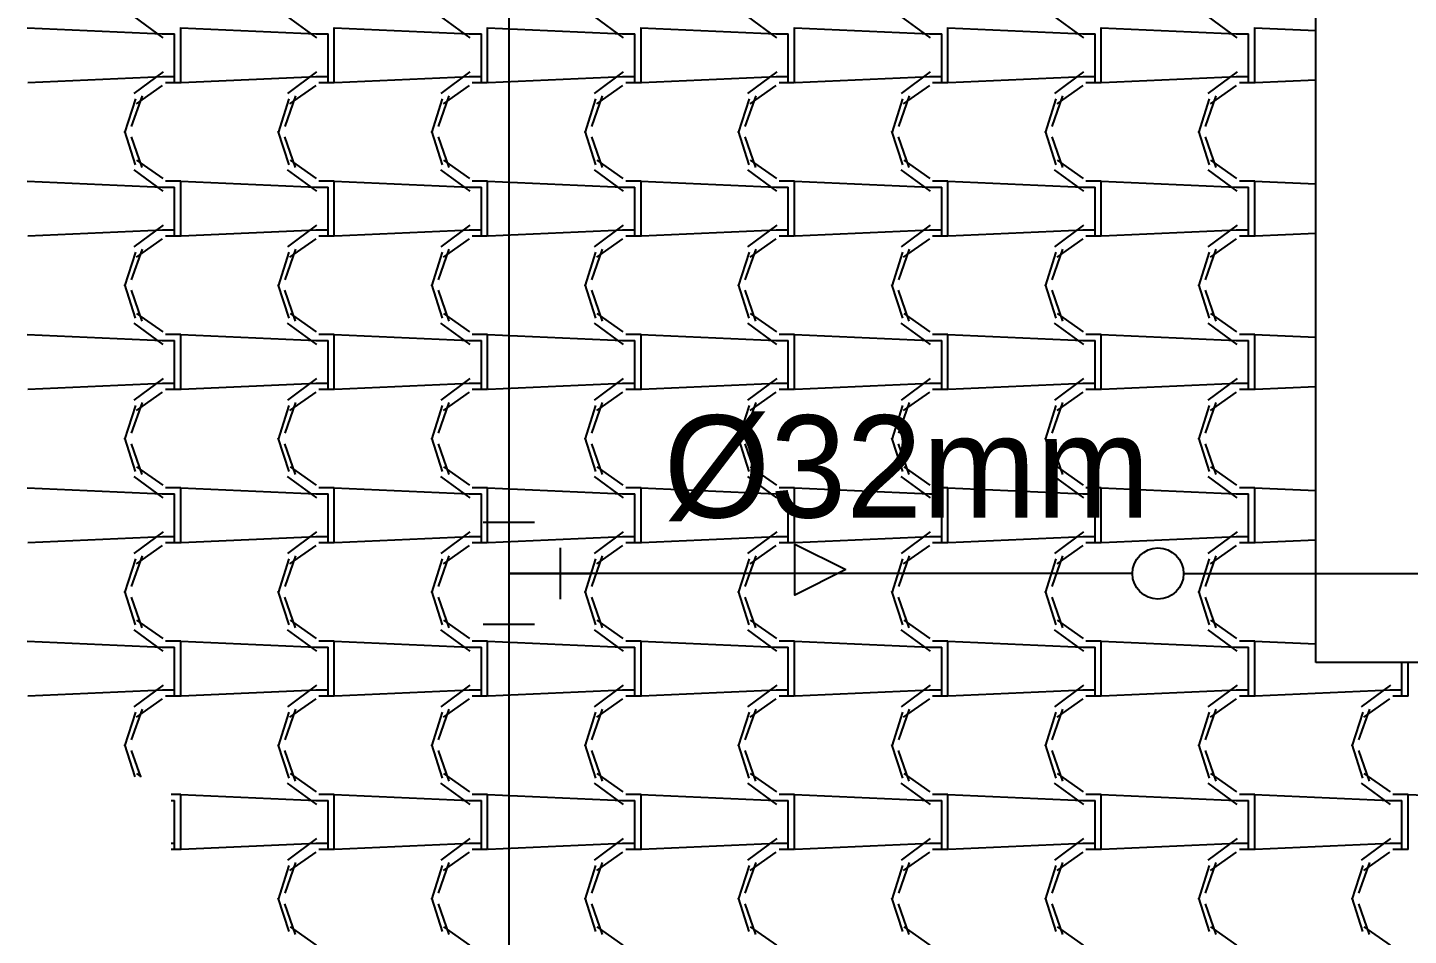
# Model space of a CAD drawing. Header units: millimetres. Extents: x -336 to -33, y -135 to 770.
# Drawn here: x -174.951 to -172.251, y 729.912 to 731.689 of the extents above; entities that cross this region are included whole.
import ezdxf
from ezdxf.enums import TextEntityAlignment as Align

# ---------------------------------------------------------------- set-up
doc = ezdxf.new("R2010")
doc.units = ezdxf.units.MM
doc.header["$LTSCALE"] = 50
doc.header["$MEASUREMENT"] = 0
for name, color, linetype in [('-HIDRO', 8, 'CONTINUOUS'), ('A-PEN-B', 5, 'CONTINUOUS'), ('AF', 5, 'CONTINUOUS'), ('CONEXOES', 3, 'CONTINUOUS'), ('Prumadas_L', 1, 'CONTINUOUS'), ('TEXTO', 4, 'CONTINUOUS')]:
    doc.layers.add(name, color=color, linetype=linetype)

msp = doc.modelspace()

# ---------------------------------------------------------------- linework, layer by layer
at = {"layer": '-HIDRO', "linetype": 'Continuous'}
for p, q in [((-172.4324, 730.4466), (-172.4324, 733.4466)), ((-174.7436, 731.7104), (-174.6866, 731.6684)), ((-174.4436, 731.7104), (-174.3866, 731.6684)), ((-174.1436, 731.7104), (-174.0866, 731.6684)), ((-173.8436, 731.7104), (-173.7866, 731.6684)), ((-173.5436, 731.7104), (-173.4866, 731.6684)), ((-173.2436, 731.7104), (-173.1866, 731.6684)), ((-172.9436, 731.7104), (-172.8866, 731.6684)), ((-172.6436, 731.7104), (-172.5866, 731.6684)), ((-174.6878, 731.6757), (-174.9518, 731.6877)), ((-174.3878, 731.6757), (-174.6518, 731.6877)), ((-174.6517, 731.5925), (-174.6517, 731.6885)), ((-174.0878, 731.6757), (-174.3518, 731.6877)), ((-174.3517, 731.5925), (-174.3517, 731.6885)), ((-173.7878, 731.6757), (-174.0518, 731.6877)), ((-174.0517, 731.5925), (-174.0517, 731.6885)), ((-173.4878, 731.6757), (-173.7518, 731.6877)), ((-173.7517, 731.5925), (-173.7517, 731.6885)), ((-173.1878, 731.6757), (-173.4518, 731.6877)), ((-173.4517, 731.5925), (-173.4517, 731.6885)), ((-172.8878, 731.6757), (-173.1518, 731.6877)), ((-173.1517, 731.5925), (-173.1517, 731.6885)), ((-172.5878, 731.6757), (-172.8518, 731.6877)), ((-172.8517, 731.5925), (-172.8517, 731.6885)), ((-172.4324, 731.6823), (-172.5518, 731.6877)), ((-172.5517, 731.5925), (-172.5517, 731.6885)), ((-174.6877, 731.6765), (-174.6637, 731.6765)), ((-174.6637, 731.5925), (-174.6637, 731.6765)), ((-174.3877, 731.6765), (-174.3637, 731.6765)), ((-174.3637, 731.5925), (-174.3637, 731.6765)), ((-174.0877, 731.6765), (-174.0637, 731.6765)), ((-174.0637, 731.5925), (-174.0637, 731.6765)), ((-173.7877, 731.6765), (-173.7637, 731.6765)), ((-173.7637, 731.5925), (-173.7637, 731.6765)), ((-173.4877, 731.6765), (-173.4637, 731.6765)), ((-173.4637, 731.5925), (-173.4637, 731.6765)), ((-173.1877, 731.6765), (-173.1637, 731.6765)), ((-173.1637, 731.5925), (-173.1637, 731.6765)), ((-172.8877, 731.6765), (-172.8637, 731.6765)), ((-172.8637, 731.5925), (-172.8637, 731.6765)), ((-172.5877, 731.6765), (-172.5637, 731.6765)), ((-172.5637, 731.5925), (-172.5637, 731.6765)), ((-174.6863, 731.6018), (-174.7433, 731.5598)), ((-174.3863, 731.6018), (-174.4433, 731.5598)), ((-174.0863, 731.6018), (-174.1433, 731.5598)), ((-173.7863, 731.6018), (-173.8433, 731.5598)), ((-173.4863, 731.6018), (-173.5433, 731.5598)), ((-173.1863, 731.6018), (-173.2433, 731.5598)), ((-172.8863, 731.6018), (-172.9433, 731.5598)), ((-172.5863, 731.6018), (-172.6433, 731.5598)), ((-174.6866, 731.5925), (-174.9506, 731.5805)), ((-174.6878, 731.5752), (-174.7388, 731.5392)), ((-174.6637, 731.5925), (-174.6877, 731.5925)), ((-174.6517, 731.5805), (-174.6817, 731.5805)), ((-174.6637, 731.5805), (-174.6637, 731.5925)), ((-174.6517, 731.5805), (-174.6517, 731.5925)), ((-174.3866, 731.5925), (-174.6506, 731.5805)), ((-174.3878, 731.5752), (-174.4388, 731.5392)), ((-174.3637, 731.5925), (-174.3877, 731.5925)), ((-174.3517, 731.5805), (-174.3817, 731.5805)), ((-174.3637, 731.5805), (-174.3637, 731.5925)), ((-174.3517, 731.5805), (-174.3517, 731.5925)), ((-174.0866, 731.5925), (-174.3506, 731.5805)), ((-174.0878, 731.5752), (-174.1388, 731.5392)), ((-174.0637, 731.5925), (-174.0877, 731.5925)), ((-174.0517, 731.5805), (-174.0817, 731.5805)), ((-174.0637, 731.5805), (-174.0637, 731.5925)), ((-174.0517, 731.5805), (-174.0517, 731.5925)), ((-173.7866, 731.5925), (-174.0506, 731.5805)), ((-173.7878, 731.5752), (-173.8388, 731.5392)), ((-173.7637, 731.5925), (-173.7877, 731.5925)), ((-173.7517, 731.5805), (-173.7817, 731.5805)), ((-173.7637, 731.5805), (-173.7637, 731.5925)), ((-173.7517, 731.5805), (-173.7517, 731.5925)), ((-173.4866, 731.5925), (-173.7506, 731.5805)), ((-173.4878, 731.5752), (-173.5388, 731.5392)), ((-173.4637, 731.5925), (-173.4877, 731.5925)), ((-173.4517, 731.5805), (-173.4817, 731.5805)), ((-173.4637, 731.5805), (-173.4637, 731.5925)), ((-173.4517, 731.5805), (-173.4517, 731.5925)), ((-173.1866, 731.5925), (-173.4506, 731.5805)), ((-173.1878, 731.5752), (-173.2388, 731.5392)), ((-173.1637, 731.5925), (-173.1877, 731.5925)), ((-173.1517, 731.5805), (-173.1817, 731.5805)), ((-173.1637, 731.5805), (-173.1637, 731.5925)), ((-173.1517, 731.5805), (-173.1517, 731.5925)), ((-172.8866, 731.5925), (-173.1506, 731.5805)), ((-172.8878, 731.5752), (-172.9388, 731.5392)), ((-172.8637, 731.5925), (-172.8877, 731.5925)), ((-172.8517, 731.5805), (-172.8817, 731.5805)), ((-172.8637, 731.5805), (-172.8637, 731.5925)), ((-172.8517, 731.5805), (-172.8517, 731.5925)), ((-172.5866, 731.5925), (-172.8506, 731.5805)), ((-172.5878, 731.5752), (-172.6388, 731.5392)), ((-172.5637, 731.5925), (-172.5877, 731.5925)), ((-172.5517, 731.5805), (-172.5817, 731.5805)), ((-172.5637, 731.5805), (-172.5637, 731.5925)), ((-172.5517, 731.5805), (-172.5517, 731.5925)), ((-172.4324, 731.5859), (-172.5506, 731.5805)), ((-174.7405, 731.5489), (-174.7615, 731.4829)), ((-174.7274, 731.5549), (-174.7484, 731.4949)), ((-174.4405, 731.5489), (-174.4615, 731.4829)), ((-174.4274, 731.5549), (-174.4484, 731.4949)), ((-174.1405, 731.5489), (-174.1615, 731.4829)), ((-174.1274, 731.5549), (-174.1484, 731.4949)), ((-173.8405, 731.5489), (-173.8615, 731.4829)), ((-173.8274, 731.5549), (-173.8484, 731.4949)), ((-173.5405, 731.5489), (-173.5615, 731.4829)), ((-173.5274, 731.5549), (-173.5484, 731.4949)), ((-173.2405, 731.5489), (-173.2615, 731.4829)), ((-173.2274, 731.5549), (-173.2484, 731.4949)), ((-172.9405, 731.5489), (-172.9615, 731.4829)), ((-172.9274, 731.5549), (-172.9484, 731.4949)), ((-172.6405, 731.5489), (-172.6615, 731.4829)), ((-172.6274, 731.5549), (-172.6484, 731.4949)), ((-174.7617, 731.4861), (-174.7407, 731.4201)), ((-174.7487, 731.4745), (-174.7277, 731.4145)), ((-174.4617, 731.4861), (-174.4407, 731.4201)), ((-174.4487, 731.4745), (-174.4277, 731.4145)), ((-174.1617, 731.4861), (-174.1407, 731.4201)), ((-174.1487, 731.4745), (-174.1277, 731.4145)), ((-173.8617, 731.4861), (-173.8407, 731.4201)), ((-173.8487, 731.4745), (-173.8277, 731.4145)), ((-173.5617, 731.4861), (-173.5407, 731.4201)), ((-173.5487, 731.4745), (-173.5277, 731.4145)), ((-173.2617, 731.4861), (-173.2407, 731.4201)), ((-173.2487, 731.4745), (-173.2277, 731.4145)), ((-172.9617, 731.4861), (-172.9407, 731.4201)), ((-172.9487, 731.4745), (-172.9277, 731.4145)), ((-172.6617, 731.4861), (-172.6407, 731.4201)), ((-172.6487, 731.4745), (-172.6277, 731.4145)), ((-174.7436, 731.4104), (-174.6866, 731.3684)), ((-174.738, 731.4291), (-174.687, 731.3931)), ((-174.4436, 731.4104), (-174.3866, 731.3684)), ((-174.438, 731.4291), (-174.387, 731.3931)), ((-174.1436, 731.4104), (-174.0866, 731.3684)), ((-174.138, 731.4291), (-174.087, 731.3931)), ((-173.8436, 731.4104), (-173.7866, 731.3684)), ((-173.838, 731.4291), (-173.787, 731.3931)), ((-173.5436, 731.4104), (-173.4866, 731.3684)), ((-173.538, 731.4291), (-173.487, 731.3931)), ((-173.2436, 731.4104), (-173.1866, 731.3684)), ((-173.238, 731.4291), (-173.187, 731.3931)), ((-172.9436, 731.4104), (-172.8866, 731.3684)), ((-172.938, 731.4291), (-172.887, 731.3931)), ((-172.6436, 731.4104), (-172.5866, 731.3684)), ((-172.638, 731.4291), (-172.587, 731.3931)), ((-174.6878, 731.3757), (-174.9518, 731.3877)), ((-174.6817, 731.3885), (-174.6517, 731.3885)), ((-174.3878, 731.3757), (-174.6518, 731.3877)), ((-174.6517, 731.2925), (-174.6517, 731.3885)), ((-174.3817, 731.3885), (-174.3517, 731.3885)), ((-174.0878, 731.3757), (-174.3518, 731.3877)), ((-174.3517, 731.2925), (-174.3517, 731.3885)), ((-174.0817, 731.3885), (-174.0517, 731.3885)), ((-173.7878, 731.3757), (-174.0518, 731.3877)), ((-174.0517, 731.2925), (-174.0517, 731.3885)), ((-173.7817, 731.3885), (-173.7517, 731.3885)), ((-173.4878, 731.3757), (-173.7518, 731.3877)), ((-173.7517, 731.2925), (-173.7517, 731.3885)), ((-173.4817, 731.3885), (-173.4517, 731.3885)), ((-173.1878, 731.3757), (-173.4518, 731.3877)), ((-173.4517, 731.2925), (-173.4517, 731.3885)), ((-173.1817, 731.3885), (-173.1517, 731.3885)), ((-172.8878, 731.3757), (-173.1518, 731.3877)), ((-173.1517, 731.2925), (-173.1517, 731.3885)), ((-172.8817, 731.3885), (-172.8517, 731.3885)), ((-172.5878, 731.3757), (-172.8518, 731.3877)), ((-172.8517, 731.2925), (-172.8517, 731.3885)), ((-172.5817, 731.3885), (-172.5517, 731.3885)), ((-172.4324, 731.3823), (-172.5518, 731.3877)), ((-172.5517, 731.2925), (-172.5517, 731.3885)), ((-174.6877, 731.3765), (-174.6637, 731.3765)), ((-174.6637, 731.2925), (-174.6637, 731.3765)), ((-174.3877, 731.3765), (-174.3637, 731.3765)), ((-174.3637, 731.2925), (-174.3637, 731.3765)), ((-174.0877, 731.3765), (-174.0637, 731.3765)), ((-174.0637, 731.2925), (-174.0637, 731.3765)), ((-173.7877, 731.3765), (-173.7637, 731.3765)), ((-173.7637, 731.2925), (-173.7637, 731.3765)), ((-173.4877, 731.3765), (-173.4637, 731.3765)), ((-173.4637, 731.2925), (-173.4637, 731.3765)), ((-173.1877, 731.3765), (-173.1637, 731.3765)), ((-173.1637, 731.2925), (-173.1637, 731.3765)), ((-172.8877, 731.3765), (-172.8637, 731.3765)), ((-172.8637, 731.2925), (-172.8637, 731.3765)), ((-172.5877, 731.3765), (-172.5637, 731.3765)), ((-172.5637, 731.2925), (-172.5637, 731.3765)), ((-174.6863, 731.3018), (-174.7433, 731.2598)), ((-174.3863, 731.3018), (-174.4433, 731.2598)), ((-174.0863, 731.3018), (-174.1433, 731.2598)), ((-173.7863, 731.3018), (-173.8433, 731.2598)), ((-173.4863, 731.3018), (-173.5433, 731.2598)), ((-173.1863, 731.3018), (-173.2433, 731.2598)), ((-172.8863, 731.3018), (-172.9433, 731.2598)), ((-172.5863, 731.3018), (-172.6433, 731.2598)), ((-174.6866, 731.2925), (-174.9506, 731.2805)), ((-174.6878, 731.2752), (-174.7388, 731.2392)), ((-174.6637, 731.2925), (-174.6877, 731.2925)), ((-174.6517, 731.2805), (-174.6817, 731.2805)), ((-174.6637, 731.2805), (-174.6637, 731.2925)), ((-174.6517, 731.2805), (-174.6517, 731.2925)), ((-174.3866, 731.2925), (-174.6506, 731.2805)), ((-174.3878, 731.2752), (-174.4388, 731.2392)), ((-174.3637, 731.2925), (-174.3877, 731.2925)), ((-174.3517, 731.2805), (-174.3817, 731.2805)), ((-174.3637, 731.2805), (-174.3637, 731.2925)), ((-174.3517, 731.2805), (-174.3517, 731.2925)), ((-174.0866, 731.2925), (-174.3506, 731.2805)), ((-174.0878, 731.2752), (-174.1388, 731.2392)), ((-174.0637, 731.2925), (-174.0877, 731.2925)), ((-174.0517, 731.2805), (-174.0817, 731.2805)), ((-174.0637, 731.2805), (-174.0637, 731.2925)), ((-174.0517, 731.2805), (-174.0517, 731.2925)), ((-173.7866, 731.2925), (-174.0506, 731.2805)), ((-173.7878, 731.2752), (-173.8388, 731.2392)), ((-173.7637, 731.2925), (-173.7877, 731.2925)), ((-173.7517, 731.2805), (-173.7817, 731.2805)), ((-173.7637, 731.2805), (-173.7637, 731.2925)), ((-173.7517, 731.2805), (-173.7517, 731.2925)), ((-173.4866, 731.2925), (-173.7506, 731.2805)), ((-173.4878, 731.2752), (-173.5388, 731.2392)), ((-173.4637, 731.2925), (-173.4877, 731.2925)), ((-173.4517, 731.2805), (-173.4817, 731.2805)), ((-173.4637, 731.2805), (-173.4637, 731.2925)), ((-173.4517, 731.2805), (-173.4517, 731.2925)), ((-173.1866, 731.2925), (-173.4506, 731.2805)), ((-173.1878, 731.2752), (-173.2388, 731.2392)), ((-173.1637, 731.2925), (-173.1877, 731.2925)), ((-173.1517, 731.2805), (-173.1817, 731.2805)), ((-173.1637, 731.2805), (-173.1637, 731.2925)), ((-173.1517, 731.2805), (-173.1517, 731.2925)), ((-172.8866, 731.2925), (-173.1506, 731.2805)), ((-172.8878, 731.2752), (-172.9388, 731.2392)), ((-172.8637, 731.2925), (-172.8877, 731.2925)), ((-172.8517, 731.2805), (-172.8817, 731.2805)), ((-172.8637, 731.2805), (-172.8637, 731.2925)), ((-172.8517, 731.2805), (-172.8517, 731.2925)), ((-172.5866, 731.2925), (-172.8506, 731.2805)), ((-172.5878, 731.2752), (-172.6388, 731.2392)), ((-172.5637, 731.2925), (-172.5877, 731.2925)), ((-172.5517, 731.2805), (-172.5817, 731.2805)), ((-172.5637, 731.2805), (-172.5637, 731.2925)), ((-172.5517, 731.2805), (-172.5517, 731.2925)), ((-172.4324, 731.2859), (-172.5506, 731.2805)), ((-174.7405, 731.2489), (-174.7615, 731.1829)), ((-174.7274, 731.2549), (-174.7484, 731.1949)), ((-174.4405, 731.2489), (-174.4615, 731.1829)), ((-174.4274, 731.2549), (-174.4484, 731.1949)), ((-174.1405, 731.2489), (-174.1615, 731.1829)), ((-174.1274, 731.2549), (-174.1484, 731.1949)), ((-173.8405, 731.2489), (-173.8615, 731.1829)), ((-173.8274, 731.2549), (-173.8484, 731.1949)), ((-173.5405, 731.2489), (-173.5615, 731.1829)), ((-173.5274, 731.2549), (-173.5484, 731.1949)), ((-173.2405, 731.2489), (-173.2615, 731.1829)), ((-173.2274, 731.2549), (-173.2484, 731.1949)), ((-172.9405, 731.2489), (-172.9615, 731.1829)), ((-172.9274, 731.2549), (-172.9484, 731.1949)), ((-172.6405, 731.2489), (-172.6615, 731.1829)), ((-172.6274, 731.2549), (-172.6484, 731.1949)), ((-174.7617, 731.1861), (-174.7407, 731.1201)), ((-174.7487, 731.1745), (-174.7277, 731.1145)), ((-174.4617, 731.1861), (-174.4407, 731.1201)), ((-174.4487, 731.1745), (-174.4277, 731.1145)), ((-174.1617, 731.1861), (-174.1407, 731.1201)), ((-174.1487, 731.1745), (-174.1277, 731.1145)), ((-173.8617, 731.1861), (-173.8407, 731.1201)), ((-173.8487, 731.1745), (-173.8277, 731.1145)), ((-173.5617, 731.1861), (-173.5407, 731.1201)), ((-173.5487, 731.1745), (-173.5277, 731.1145)), ((-173.2617, 731.1861), (-173.2407, 731.1201)), ((-173.2487, 731.1745), (-173.2277, 731.1145)), ((-172.9617, 731.1861), (-172.9407, 731.1201)), ((-172.9487, 731.1745), (-172.9277, 731.1145)), ((-172.6617, 731.1861), (-172.6407, 731.1201)), ((-172.6487, 731.1745), (-172.6277, 731.1145)), ((-174.7436, 731.1104), (-174.6866, 731.0684)), ((-174.738, 731.1291), (-174.687, 731.0931)), ((-174.4436, 731.1104), (-174.3866, 731.0684)), ((-174.438, 731.1291), (-174.387, 731.0931)), ((-174.1436, 731.1104), (-174.0866, 731.0684)), ((-174.138, 731.1291), (-174.087, 731.0931)), ((-173.8436, 731.1104), (-173.7866, 731.0684)), ((-173.838, 731.1291), (-173.787, 731.0931)), ((-173.5436, 731.1104), (-173.4866, 731.0684)), ((-173.538, 731.1291), (-173.487, 731.0931)), ((-173.2436, 731.1104), (-173.1866, 731.0684)), ((-173.238, 731.1291), (-173.187, 731.0931)), ((-172.9436, 731.1104), (-172.8866, 731.0684)), ((-172.938, 731.1291), (-172.887, 731.0931)), ((-172.6436, 731.1104), (-172.5866, 731.0684)), ((-172.638, 731.1291), (-172.587, 731.0931)), ((-174.6879, 731.0757), (-174.9519, 731.0877)), ((-174.6817, 731.0885), (-174.6517, 731.0885)), ((-174.3878, 731.0757), (-174.6519, 731.0877)), ((-174.6517, 730.9925), (-174.6517, 731.0885)), ((-174.3817, 731.0885), (-174.3517, 731.0885)), ((-174.0878, 731.0757), (-174.3518, 731.0877)), ((-174.3517, 730.9925), (-174.3517, 731.0885)), ((-174.0817, 731.0885), (-174.0517, 731.0885)), ((-173.7878, 731.0757), (-174.0518, 731.0877)), ((-174.0517, 730.9925), (-174.0517, 731.0885)), ((-173.7817, 731.0885), (-173.7517, 731.0885)), ((-173.4878, 731.0757), (-173.7518, 731.0877)), ((-173.7517, 730.9925), (-173.7517, 731.0885)), ((-173.4817, 731.0885), (-173.4517, 731.0885)), ((-173.1878, 731.0757), (-173.4518, 731.0877)), ((-173.4517, 730.9925), (-173.4517, 731.0885)), ((-173.1817, 731.0885), (-173.1517, 731.0885)), ((-172.8878, 731.0757), (-173.1518, 731.0877)), ((-173.1517, 730.9925), (-173.1517, 731.0885)), ((-172.8817, 731.0885), (-172.8517, 731.0885)), ((-172.5878, 731.0757), (-172.8518, 731.0877)), ((-172.8517, 730.9925), (-172.8517, 731.0885)), ((-172.5817, 731.0885), (-172.5517, 731.0885)), ((-172.4324, 731.0823), (-172.5518, 731.0877)), ((-172.5517, 730.9925), (-172.5517, 731.0885)), ((-174.6877, 731.0765), (-174.6637, 731.0765)), ((-174.6637, 730.9925), (-174.6637, 731.0765)), ((-174.3877, 731.0765), (-174.3637, 731.0765)), ((-174.3637, 730.9925), (-174.3637, 731.0765)), ((-174.0877, 731.0765), (-174.0637, 731.0765)), ((-174.0637, 730.9925), (-174.0637, 731.0765)), ((-173.7877, 731.0765), (-173.7637, 731.0765)), ((-173.7637, 730.9925), (-173.7637, 731.0765)), ((-173.4877, 731.0765), (-173.4637, 731.0765)), ((-173.4637, 730.9925), (-173.4637, 731.0765)), ((-173.1877, 731.0765), (-173.1637, 731.0765)), ((-173.1637, 730.9925), (-173.1637, 731.0765)), ((-172.8877, 731.0765), (-172.8637, 731.0765)), ((-172.8637, 730.9925), (-172.8637, 731.0765)), ((-172.5877, 731.0765), (-172.5637, 731.0765)), ((-172.5637, 730.9925), (-172.5637, 731.0765)), ((-174.6866, 730.9925), (-174.9506, 730.9805)), ((-174.6863, 731.0018), (-174.7433, 730.9598)), ((-174.6878, 730.9752), (-174.7388, 730.9392)), ((-174.6637, 730.9925), (-174.6877, 730.9925)), ((-174.6517, 730.9805), (-174.6817, 730.9805)), ((-174.6637, 730.9805), (-174.6637, 730.9925)), ((-174.6517, 730.9805), (-174.6517, 730.9925)), ((-174.3866, 730.9925), (-174.6506, 730.9805)), ((-174.3863, 731.0018), (-174.4433, 730.9598)), ((-174.3878, 730.9752), (-174.4388, 730.9392)), ((-174.3637, 730.9925), (-174.3877, 730.9925)), ((-174.3517, 730.9805), (-174.3817, 730.9805)), ((-174.3637, 730.9805), (-174.3637, 730.9925)), ((-174.3517, 730.9805), (-174.3517, 730.9925)), ((-174.0866, 730.9925), (-174.3506, 730.9805)), ((-174.0863, 731.0018), (-174.1433, 730.9598)), ((-174.0878, 730.9752), (-174.1388, 730.9392)), ((-174.0637, 730.9925), (-174.0877, 730.9925)), ((-174.0517, 730.9805), (-174.0817, 730.9805)), ((-174.0637, 730.9805), (-174.0637, 730.9925)), ((-174.0517, 730.9805), (-174.0517, 730.9925)), ((-173.7866, 730.9925), (-174.0506, 730.9805)), ((-173.7863, 731.0018), (-173.8433, 730.9598)), ((-173.7878, 730.9752), (-173.8388, 730.9392)), ((-173.7637, 730.9925), (-173.7877, 730.9925)), ((-173.7517, 730.9805), (-173.7817, 730.9805)), ((-173.7637, 730.9805), (-173.7637, 730.9925)), ((-173.7517, 730.9805), (-173.7517, 730.9925)), ((-173.4866, 730.9925), (-173.7506, 730.9805)), ((-173.4863, 731.0018), (-173.5433, 730.9598)), ((-173.4878, 730.9752), (-173.5388, 730.9392)), ((-173.4637, 730.9925), (-173.4877, 730.9925)), ((-173.4517, 730.9805), (-173.4817, 730.9805)), ((-173.4637, 730.9805), (-173.4637, 730.9925)), ((-173.4517, 730.9805), (-173.4517, 730.9925)), ((-173.1866, 730.9925), (-173.4506, 730.9805)), ((-173.1863, 731.0018), (-173.2433, 730.9598)), ((-173.1878, 730.9752), (-173.2388, 730.9392)), ((-173.1637, 730.9925), (-173.1877, 730.9925)), ((-173.1517, 730.9805), (-173.1817, 730.9805)), ((-173.1637, 730.9805), (-173.1637, 730.9925)), ((-173.1517, 730.9805), (-173.1517, 730.9925)), ((-172.8866, 730.9925), (-173.1506, 730.9805)), ((-172.8863, 731.0018), (-172.9433, 730.9598)), ((-172.8878, 730.9752), (-172.9388, 730.9392)), ((-172.8637, 730.9925), (-172.8877, 730.9925)), ((-172.8517, 730.9805), (-172.8817, 730.9805)), ((-172.8637, 730.9805), (-172.8637, 730.9925)), ((-172.8517, 730.9805), (-172.8517, 730.9925)), ((-172.5866, 730.9925), (-172.8506, 730.9805)), ((-172.5863, 731.0018), (-172.6433, 730.9598)), ((-172.5878, 730.9752), (-172.6388, 730.9392)), ((-172.5637, 730.9925), (-172.5877, 730.9925)), ((-172.5517, 730.9805), (-172.5817, 730.9805)), ((-172.5637, 730.9805), (-172.5637, 730.9925)), ((-172.5517, 730.9805), (-172.5517, 730.9925)), ((-172.4324, 730.9859), (-172.5506, 730.9805)), ((-174.7405, 730.9489), (-174.7615, 730.8829)), ((-174.7274, 730.9549), (-174.7484, 730.8949)), ((-174.4405, 730.9489), (-174.4615, 730.8829)), ((-174.4274, 730.9549), (-174.4484, 730.8949)), ((-174.1405, 730.9489), (-174.1615, 730.8829)), ((-174.1274, 730.9549), (-174.1484, 730.8949)), ((-173.8405, 730.9489), (-173.8615, 730.8829)), ((-173.8274, 730.9549), (-173.8484, 730.8949)), ((-173.5405, 730.9489), (-173.5615, 730.8829)), ((-173.5274, 730.9549), (-173.5484, 730.8949)), ((-173.2405, 730.9489), (-173.2615, 730.8829)), ((-173.2274, 730.9549), (-173.2484, 730.8949)), ((-172.9405, 730.9489), (-172.9615, 730.8829)), ((-172.9274, 730.9549), (-172.9484, 730.8949)), ((-172.6405, 730.9489), (-172.6615, 730.8829)), ((-172.6274, 730.9549), (-172.6484, 730.8949)), ((-174.7617, 730.8861), (-174.7407, 730.8201)), ((-174.7487, 730.8745), (-174.7277, 730.8145)), ((-174.4617, 730.8861), (-174.4407, 730.8201)), ((-174.4487, 730.8745), (-174.4277, 730.8145)), ((-174.1617, 730.8861), (-174.1407, 730.8201)), ((-174.1487, 730.8745), (-174.1277, 730.8145)), ((-173.8617, 730.8861), (-173.8407, 730.8201)), ((-173.8487, 730.8745), (-173.8277, 730.8145)), ((-173.5617, 730.8861), (-173.5407, 730.8201)), ((-173.5487, 730.8745), (-173.5277, 730.8145)), ((-173.2617, 730.8861), (-173.2407, 730.8201)), ((-173.2487, 730.8745), (-173.2277, 730.8145)), ((-172.9617, 730.8861), (-172.9407, 730.8201)), ((-172.9487, 730.8745), (-172.9277, 730.8145)), ((-172.6617, 730.8861), (-172.6407, 730.8201)), ((-172.6487, 730.8745), (-172.6277, 730.8145)), ((-174.738, 730.8291), (-174.687, 730.7931)), ((-174.438, 730.8291), (-174.387, 730.7931)), ((-174.138, 730.8291), (-174.087, 730.7931)), ((-173.838, 730.8291), (-173.787, 730.7931)), ((-173.538, 730.8291), (-173.487, 730.7931)), ((-173.238, 730.8291), (-173.187, 730.7931)), ((-172.938, 730.8291), (-172.887, 730.7931)), ((-172.638, 730.8291), (-172.587, 730.7931)), ((-174.6879, 730.7757), (-174.9519, 730.7877)), ((-174.7436, 730.8104), (-174.6866, 730.7684)), ((-174.6817, 730.7885), (-174.6517, 730.7885)), ((-174.3879, 730.7757), (-174.6519, 730.7877)), ((-174.6517, 730.6925), (-174.6517, 730.7885)), ((-174.4436, 730.8104), (-174.3866, 730.7684)), ((-174.3817, 730.7885), (-174.3517, 730.7885)), ((-174.0879, 730.7757), (-174.3519, 730.7877)), ((-174.3517, 730.6925), (-174.3517, 730.7885)), ((-174.1436, 730.8104), (-174.0866, 730.7684)), ((-174.0817, 730.7885), (-174.0517, 730.7885)), ((-173.7879, 730.7757), (-174.0519, 730.7877)), ((-174.0517, 730.6925), (-174.0517, 730.7885)), ((-173.8436, 730.8104), (-173.7866, 730.7684)), ((-173.7817, 730.7885), (-173.7517, 730.7885)), ((-173.4879, 730.7757), (-173.7519, 730.7877)), ((-173.7517, 730.6925), (-173.7517, 730.7885)), ((-173.5436, 730.8104), (-173.4866, 730.7684)), ((-173.4817, 730.7885), (-173.4517, 730.7885)), ((-173.1879, 730.7757), (-173.4519, 730.7877)), ((-173.4517, 730.6925), (-173.4517, 730.7885)), ((-173.2436, 730.8104), (-173.1866, 730.7684)), ((-173.1817, 730.7885), (-173.1517, 730.7885)), ((-172.8879, 730.7757), (-173.1519, 730.7877)), ((-173.1517, 730.6925), (-173.1517, 730.7885)), ((-172.9436, 730.8104), (-172.8866, 730.7684)), ((-172.8817, 730.7885), (-172.8517, 730.7885)), ((-172.5879, 730.7757), (-172.8519, 730.7877)), ((-172.8517, 730.6925), (-172.8517, 730.7885)), ((-172.6436, 730.8104), (-172.5866, 730.7684)), ((-172.5817, 730.7885), (-172.5517, 730.7885)), ((-172.4324, 730.7823), (-172.5519, 730.7877)), ((-172.5517, 730.6925), (-172.5517, 730.7885)), ((-174.6877, 730.7765), (-174.6637, 730.7765)), ((-174.6637, 730.6925), (-174.6637, 730.7765)), ((-174.3877, 730.7765), (-174.3637, 730.7765)), ((-174.3637, 730.6925), (-174.3637, 730.7765)), ((-174.0877, 730.7765), (-174.0637, 730.7765)), ((-174.0637, 730.6925), (-174.0637, 730.7765)), ((-173.7877, 730.7765), (-173.7637, 730.7765)), ((-173.7637, 730.6925), (-173.7637, 730.7765)), ((-173.4877, 730.7765), (-173.4637, 730.7765)), ((-173.4637, 730.6925), (-173.4637, 730.7765)), ((-173.1877, 730.7765), (-173.1637, 730.7765)), ((-173.1637, 730.6925), (-173.1637, 730.7765)), ((-172.8877, 730.7765), (-172.8637, 730.7765)), ((-172.8637, 730.6925), (-172.8637, 730.7765)), ((-172.5877, 730.7765), (-172.5637, 730.7765)), ((-172.5637, 730.6925), (-172.5637, 730.7765)), ((-174.6866, 730.6925), (-174.9506, 730.6805)), ((-174.6863, 730.7018), (-174.7433, 730.6598)), ((-174.6637, 730.6925), (-174.6877, 730.6925)), ((-174.6517, 730.6805), (-174.6817, 730.6805)), ((-174.6637, 730.6805), (-174.6637, 730.6925)), ((-174.6517, 730.6805), (-174.6517, 730.6925)), ((-174.3866, 730.6925), (-174.6506, 730.6805)), ((-174.3863, 730.7018), (-174.4433, 730.6598)), ((-174.3637, 730.6925), (-174.3877, 730.6925)), ((-174.3517, 730.6805), (-174.3817, 730.6805)), ((-174.3637, 730.6805), (-174.3637, 730.6925)), ((-174.3517, 730.6805), (-174.3517, 730.6925)), ((-174.0866, 730.6925), (-174.3506, 730.6805)), ((-174.0863, 730.7018), (-174.1433, 730.6598)), ((-174.0637, 730.6925), (-174.0877, 730.6925)), ((-174.0517, 730.6805), (-174.0817, 730.6805)), ((-174.0637, 730.6805), (-174.0637, 730.6925)), ((-174.0517, 730.6805), (-174.0517, 730.6925)), ((-173.7866, 730.6925), (-174.0506, 730.6805)), ((-173.7863, 730.7018), (-173.8433, 730.6598)), ((-173.7637, 730.6925), (-173.7877, 730.6925)), ((-173.7517, 730.6805), (-173.7817, 730.6805)), ((-173.7637, 730.6805), (-173.7637, 730.6925)), ((-173.7517, 730.6805), (-173.7517, 730.6925)), ((-173.4866, 730.6925), (-173.7506, 730.6805)), ((-173.4863, 730.7018), (-173.5433, 730.6598)), ((-173.4637, 730.6925), (-173.4877, 730.6925)), ((-173.4517, 730.6805), (-173.4817, 730.6805)), ((-173.4637, 730.6805), (-173.4637, 730.6925)), ((-173.4517, 730.6805), (-173.4517, 730.6925)), ((-173.1866, 730.6925), (-173.4506, 730.6805)), ((-173.1863, 730.7018), (-173.2433, 730.6598)), ((-173.1637, 730.6925), (-173.1877, 730.6925)), ((-173.1517, 730.6805), (-173.1817, 730.6805)), ((-173.1637, 730.6805), (-173.1637, 730.6925)), ((-173.1517, 730.6805), (-173.1517, 730.6925)), ((-172.8866, 730.6925), (-173.1506, 730.6805)), ((-172.8863, 730.7018), (-172.9433, 730.6598)), ((-172.8637, 730.6925), (-172.8877, 730.6925)), ((-172.8517, 730.6805), (-172.8817, 730.6805)), ((-172.8637, 730.6805), (-172.8637, 730.6925)), ((-172.8517, 730.6805), (-172.8517, 730.6925)), ((-172.5866, 730.6925), (-172.8506, 730.6805)), ((-172.5863, 730.7018), (-172.6433, 730.6598)), ((-172.5637, 730.6925), (-172.5877, 730.6925)), ((-172.5517, 730.6805), (-172.5817, 730.6805)), ((-172.5637, 730.6805), (-172.5637, 730.6925)), ((-172.5517, 730.6805), (-172.5517, 730.6925)), ((-172.4324, 730.6859), (-172.5506, 730.6805)), ((-174.7274, 730.6549), (-174.7484, 730.5949)), ((-174.6878, 730.6752), (-174.7388, 730.6392)), ((-174.4274, 730.6549), (-174.4484, 730.5949)), ((-174.3878, 730.6752), (-174.4388, 730.6392)), ((-174.1274, 730.6549), (-174.1484, 730.5949)), ((-174.0878, 730.6752), (-174.1388, 730.6392)), ((-173.8274, 730.6549), (-173.8484, 730.5949)), ((-173.7878, 730.6752), (-173.8388, 730.6392)), ((-173.5274, 730.6549), (-173.5484, 730.5949)), ((-173.4878, 730.6752), (-173.5388, 730.6392)), ((-173.2274, 730.6549), (-173.2484, 730.5949)), ((-173.1878, 730.6752), (-173.2388, 730.6392)), ((-172.9274, 730.6549), (-172.9484, 730.5949)), ((-172.8878, 730.6752), (-172.9388, 730.6392)), ((-172.6274, 730.6549), (-172.6484, 730.5949)), ((-172.5878, 730.6752), (-172.6388, 730.6392)), ((-174.7405, 730.6489), (-174.7615, 730.5829)), ((-174.4405, 730.6489), (-174.4615, 730.5829)), ((-174.1405, 730.6489), (-174.1615, 730.5829)), ((-173.8405, 730.6489), (-173.8615, 730.5829)), ((-173.5405, 730.6489), (-173.5615, 730.5829)), ((-173.2405, 730.6489), (-173.2615, 730.5829)), ((-172.9405, 730.6489), (-172.9615, 730.5829)), ((-172.6405, 730.6489), (-172.6615, 730.5829)), ((-174.7617, 730.5861), (-174.7407, 730.5201)), ((-174.7487, 730.5745), (-174.7277, 730.5145)), ((-174.4617, 730.5861), (-174.4407, 730.5201)), ((-174.4487, 730.5745), (-174.4277, 730.5145)), ((-174.1617, 730.5861), (-174.1407, 730.5201)), ((-174.1487, 730.5745), (-174.1277, 730.5145)), ((-173.8617, 730.5861), (-173.8407, 730.5201)), ((-173.8487, 730.5745), (-173.8277, 730.5145)), ((-173.5617, 730.5861), (-173.5407, 730.5201)), ((-173.5487, 730.5745), (-173.5277, 730.5145)), ((-173.2617, 730.5861), (-173.2407, 730.5201)), ((-173.2487, 730.5745), (-173.2277, 730.5145)), ((-172.9617, 730.5861), (-172.9407, 730.5201)), ((-172.9487, 730.5745), (-172.9277, 730.5145)), ((-172.6617, 730.5861), (-172.6407, 730.5201)), ((-172.6487, 730.5745), (-172.6277, 730.5145)), ((-174.738, 730.5291), (-174.687, 730.4931)), ((-174.438, 730.5291), (-174.387, 730.4931)), ((-174.138, 730.5291), (-174.087, 730.4931)), ((-173.838, 730.5291), (-173.787, 730.4931)), ((-173.538, 730.5291), (-173.487, 730.4931)), ((-173.238, 730.5291), (-173.187, 730.4931)), ((-172.938, 730.5291), (-172.887, 730.4931)), ((-172.638, 730.5291), (-172.587, 730.4931)), ((-174.7436, 730.5104), (-174.6866, 730.4684)), ((-174.4436, 730.5104), (-174.3866, 730.4684)), ((-174.1436, 730.5104), (-174.0866, 730.4684)), ((-173.8436, 730.5104), (-173.7866, 730.4684)), ((-173.5436, 730.5104), (-173.4866, 730.4684)), ((-173.2436, 730.5104), (-173.1866, 730.4684)), ((-172.9436, 730.5104), (-172.8866, 730.4684)), ((-172.6436, 730.5104), (-172.5866, 730.4684)), ((-174.6879, 730.4757), (-174.9519, 730.4877)), ((-174.6877, 730.4765), (-174.6637, 730.4765)), ((-174.6817, 730.4885), (-174.6517, 730.4885)), ((-174.6637, 730.3925), (-174.6637, 730.4765)), ((-174.3879, 730.4757), (-174.6519, 730.4877)), ((-174.6517, 730.3925), (-174.6517, 730.4885)), ((-174.3877, 730.4765), (-174.3637, 730.4765)), ((-174.3817, 730.4885), (-174.3517, 730.4885)), ((-174.3637, 730.3925), (-174.3637, 730.4765)), ((-174.0879, 730.4757), (-174.3519, 730.4877)), ((-174.3517, 730.3925), (-174.3517, 730.4885)), ((-174.0877, 730.4765), (-174.0637, 730.4765)), ((-174.0817, 730.4885), (-174.0517, 730.4885)), ((-174.0637, 730.3925), (-174.0637, 730.4765)), ((-173.7879, 730.4757), (-174.0519, 730.4877)), ((-174.0517, 730.3925), (-174.0517, 730.4885)), ((-173.7877, 730.4765), (-173.7637, 730.4765)), ((-173.7817, 730.4885), (-173.7517, 730.4885)), ((-173.7637, 730.3925), (-173.7637, 730.4765)), ((-173.4879, 730.4757), (-173.7519, 730.4877)), ((-173.7517, 730.3925), (-173.7517, 730.4885)), ((-173.4877, 730.4765), (-173.4637, 730.4765)), ((-173.4817, 730.4885), (-173.4517, 730.4885)), ((-173.4637, 730.3925), (-173.4637, 730.4765)), ((-173.1879, 730.4757), (-173.4519, 730.4877)), ((-173.4517, 730.3925), (-173.4517, 730.4885)), ((-173.1877, 730.4765), (-173.1637, 730.4765)), ((-173.1817, 730.4885), (-173.1517, 730.4885)), ((-173.1637, 730.3925), (-173.1637, 730.4765)), ((-172.8879, 730.4757), (-173.1519, 730.4877)), ((-173.1517, 730.3925), (-173.1517, 730.4885)), ((-172.8877, 730.4765), (-172.8637, 730.4765)), ((-172.8817, 730.4885), (-172.8517, 730.4885)), ((-172.8637, 730.3925), (-172.8637, 730.4765)), ((-172.5879, 730.4757), (-172.8519, 730.4877)), ((-172.8517, 730.3925), (-172.8517, 730.4885)), ((-172.5877, 730.4765), (-172.5637, 730.4765)), ((-172.5817, 730.4885), (-172.5517, 730.4885)), ((-172.5637, 730.3925), (-172.5637, 730.4765)), ((-172.4324, 730.4823), (-172.5519, 730.4877)), ((-172.5517, 730.3925), (-172.5517, 730.4885)), ((-171.8324, 730.4466), (-172.4324, 730.4466)), ((-172.2637, 730.3925), (-172.2637, 730.4466)), ((-172.2517, 730.3925), (-172.2517, 730.4466)), ((-174.6866, 730.3925), (-174.9506, 730.3805)), ((-174.6863, 730.4018), (-174.7433, 730.3598)), ((-174.6637, 730.3925), (-174.6877, 730.3925)), ((-174.6637, 730.3805), (-174.6637, 730.3925)), ((-174.6517, 730.3805), (-174.6517, 730.3925)), ((-174.3866, 730.3925), (-174.6506, 730.3805)), ((-174.3863, 730.4018), (-174.4433, 730.3598)), ((-174.3637, 730.3925), (-174.3877, 730.3925)), ((-174.3637, 730.3805), (-174.3637, 730.3925)), ((-174.3517, 730.3805), (-174.3517, 730.3925)), ((-174.0866, 730.3925), (-174.3506, 730.3805)), ((-174.0863, 730.4018), (-174.1433, 730.3598)), ((-174.0637, 730.3925), (-174.0877, 730.3925)), ((-174.0637, 730.3805), (-174.0637, 730.3925)), ((-174.0517, 730.3805), (-174.0517, 730.3925)), ((-173.7866, 730.3925), (-174.0506, 730.3805)), ((-173.7863, 730.4018), (-173.8433, 730.3598)), ((-173.7637, 730.3925), (-173.7877, 730.3925)), ((-173.7637, 730.3805), (-173.7637, 730.3925)), ((-173.7517, 730.3805), (-173.7517, 730.3925)), ((-173.4866, 730.3925), (-173.7506, 730.3805)), ((-173.4863, 730.4018), (-173.5433, 730.3598)), ((-173.4637, 730.3925), (-173.4877, 730.3925)), ((-173.4637, 730.3805), (-173.4637, 730.3925)), ((-173.4517, 730.3805), (-173.4517, 730.3925)), ((-173.1866, 730.3925), (-173.4506, 730.3805)), ((-173.1863, 730.4018), (-173.2433, 730.3598)), ((-173.1637, 730.3925), (-173.1877, 730.3925)), ((-173.1637, 730.3805), (-173.1637, 730.3925)), ((-173.1517, 730.3805), (-173.1517, 730.3925)), ((-172.8866, 730.3925), (-173.1506, 730.3805)), ((-172.8863, 730.4018), (-172.9433, 730.3598)), ((-172.8637, 730.3925), (-172.8877, 730.3925)), ((-172.8637, 730.3805), (-172.8637, 730.3925)), ((-172.8517, 730.3805), (-172.8517, 730.3925)), ((-172.5866, 730.3925), (-172.8506, 730.3805)), ((-172.5863, 730.4018), (-172.6433, 730.3598)), ((-172.5637, 730.3925), (-172.5877, 730.3925)), ((-172.5637, 730.3805), (-172.5637, 730.3925)), ((-172.5517, 730.3805), (-172.5517, 730.3925)), ((-172.2866, 730.3925), (-172.5506, 730.3805)), ((-172.2863, 730.4018), (-172.3433, 730.3598)), ((-172.2637, 730.3925), (-172.2877, 730.3925)), ((-172.2637, 730.3805), (-172.2637, 730.3925)), ((-172.2517, 730.3805), (-172.2517, 730.3925)), ((-174.7274, 730.3549), (-174.7484, 730.2949)), ((-174.6878, 730.3752), (-174.7388, 730.3392)), ((-174.6517, 730.3805), (-174.6817, 730.3805)), ((-174.4274, 730.3549), (-174.4484, 730.2949)), ((-174.3878, 730.3752), (-174.4388, 730.3392)), ((-174.3517, 730.3805), (-174.3817, 730.3805)), ((-174.1274, 730.3549), (-174.1484, 730.2949)), ((-174.0878, 730.3752), (-174.1388, 730.3392)), ((-174.0517, 730.3805), (-174.0817, 730.3805)), ((-173.8274, 730.3549), (-173.8484, 730.2949)), ((-173.7878, 730.3752), (-173.8388, 730.3392)), ((-173.7517, 730.3805), (-173.7817, 730.3805)), ((-173.5274, 730.3549), (-173.5484, 730.2949)), ((-173.4878, 730.3752), (-173.5388, 730.3392)), ((-173.4517, 730.3805), (-173.4817, 730.3805)), ((-173.2274, 730.3549), (-173.2484, 730.2949)), ((-173.1878, 730.3752), (-173.2388, 730.3392)), ((-173.1517, 730.3805), (-173.1817, 730.3805)), ((-172.9274, 730.3549), (-172.9484, 730.2949)), ((-172.8878, 730.3752), (-172.9388, 730.3392)), ((-172.8517, 730.3805), (-172.8817, 730.3805)), ((-172.6274, 730.3549), (-172.6484, 730.2949)), ((-172.5878, 730.3752), (-172.6388, 730.3392)), ((-172.5517, 730.3805), (-172.5817, 730.3805)), ((-172.3274, 730.3549), (-172.3484, 730.2949)), ((-172.2878, 730.3752), (-172.3388, 730.3392)), ((-172.2517, 730.3805), (-172.2817, 730.3805)), ((-174.7405, 730.3489), (-174.7615, 730.2829)), ((-174.4405, 730.3489), (-174.4615, 730.2829)), ((-174.1405, 730.3489), (-174.1615, 730.2829)), ((-173.8405, 730.3489), (-173.8615, 730.2829)), ((-173.5405, 730.3489), (-173.5615, 730.2829)), ((-173.2405, 730.3489), (-173.2615, 730.2829)), ((-172.9405, 730.3489), (-172.9615, 730.2829)), ((-172.6405, 730.3489), (-172.6615, 730.2829)), ((-172.3405, 730.3489), (-172.3615, 730.2829)), ((-174.7617, 730.2861), (-174.7415, 730.2229)), ((-174.7487, 730.2745), (-174.7306, 730.2229)), ((-174.4617, 730.2861), (-174.4407, 730.2201)), ((-174.4487, 730.2745), (-174.4277, 730.2145)), ((-174.1617, 730.2861), (-174.1407, 730.2201)), ((-174.1487, 730.2745), (-174.1277, 730.2145)), ((-173.8617, 730.2861), (-173.8407, 730.2201)), ((-173.8487, 730.2745), (-173.8277, 730.2145)), ((-173.5617, 730.2861), (-173.5407, 730.2201)), ((-173.5487, 730.2745), (-173.5277, 730.2145)), ((-173.2617, 730.2861), (-173.2407, 730.2201)), ((-173.2487, 730.2745), (-173.2277, 730.2145)), ((-172.9617, 730.2861), (-172.9407, 730.2201)), ((-172.9487, 730.2745), (-172.9277, 730.2145)), ((-172.6617, 730.2861), (-172.6407, 730.2201)), ((-172.6487, 730.2745), (-172.6277, 730.2145)), ((-172.3616, 730.2861), (-172.3406, 730.2201)), ((-172.3487, 730.2745), (-172.3277, 730.2145)), ((-174.738, 730.2291), (-174.7292, 730.2229)), ((-174.438, 730.2291), (-174.387, 730.1931)), ((-174.138, 730.2291), (-174.087, 730.1931)), ((-173.838, 730.2291), (-173.787, 730.1931)), ((-173.538, 730.2291), (-173.487, 730.1931)), ((-173.238, 730.2291), (-173.187, 730.1931)), ((-172.938, 730.2291), (-172.887, 730.1931)), ((-172.638, 730.2291), (-172.587, 730.1931)), ((-172.338, 730.2291), (-172.287, 730.1931)), ((-174.4436, 730.2104), (-174.3866, 730.1684)), ((-174.1436, 730.2104), (-174.0866, 730.1684)), ((-173.8436, 730.2104), (-173.7866, 730.1684)), ((-173.5436, 730.2104), (-173.4866, 730.1684)), ((-173.2436, 730.2104), (-173.1866, 730.1684)), ((-172.9436, 730.2104), (-172.8866, 730.1684)), ((-172.6436, 730.2104), (-172.5866, 730.1684)), ((-172.3436, 730.2104), (-172.2866, 730.1684)), ((-174.6703, 730.1885), (-174.6517, 730.1885)), ((-174.6703, 730.1765), (-174.6637, 730.1765)), ((-174.6637, 730.0925), (-174.6637, 730.1765)), ((-174.3879, 730.1757), (-174.6519, 730.1877)), ((-174.6517, 730.0925), (-174.6517, 730.1885)), ((-174.3877, 730.1765), (-174.3637, 730.1765)), ((-174.3817, 730.1885), (-174.3517, 730.1885)), ((-174.3637, 730.0925), (-174.3637, 730.1765)), ((-174.0879, 730.1757), (-174.3519, 730.1877)), ((-174.3517, 730.0925), (-174.3517, 730.1885)), ((-174.0877, 730.1765), (-174.0637, 730.1765)), ((-174.0817, 730.1885), (-174.0517, 730.1885)), ((-174.0637, 730.0925), (-174.0637, 730.1765)), ((-173.7879, 730.1757), (-174.0519, 730.1877)), ((-174.0517, 730.0925), (-174.0517, 730.1885)), ((-173.7877, 730.1765), (-173.7637, 730.1765)), ((-173.7817, 730.1885), (-173.7517, 730.1885)), ((-173.7637, 730.0925), (-173.7637, 730.1765)), ((-173.4879, 730.1757), (-173.7519, 730.1877)), ((-173.7517, 730.0925), (-173.7517, 730.1885)), ((-173.4877, 730.1765), (-173.4637, 730.1765)), ((-173.4817, 730.1885), (-173.4517, 730.1885)), ((-173.4637, 730.0925), (-173.4637, 730.1765)), ((-173.1879, 730.1757), (-173.4519, 730.1877)), ((-173.4517, 730.0925), (-173.4517, 730.1885)), ((-173.1877, 730.1765), (-173.1637, 730.1765)), ((-173.1817, 730.1885), (-173.1517, 730.1885)), ((-173.1637, 730.0925), (-173.1637, 730.1765)), ((-172.8879, 730.1757), (-173.1519, 730.1877)), ((-173.1517, 730.0925), (-173.1517, 730.1885)), ((-172.8877, 730.1765), (-172.8637, 730.1765)), ((-172.8817, 730.1885), (-172.8517, 730.1885)), ((-172.8637, 730.0925), (-172.8637, 730.1765)), ((-172.5879, 730.1757), (-172.8519, 730.1877)), ((-172.8517, 730.0925), (-172.8517, 730.1885)), ((-172.5877, 730.1765), (-172.5637, 730.1765)), ((-172.5817, 730.1885), (-172.5517, 730.1885)), ((-172.5637, 730.0925), (-172.5637, 730.1765)), ((-172.2879, 730.1757), (-172.5519, 730.1877)), ((-172.5517, 730.0925), (-172.5517, 730.1885)), ((-172.2877, 730.1765), (-172.2637, 730.1765)), ((-172.2817, 730.1885), (-172.2517, 730.1885)), ((-172.2637, 730.0925), (-172.2637, 730.1765)), ((-171.9879, 730.1757), (-172.2519, 730.1877)), ((-172.2517, 730.0925), (-172.2517, 730.1885)), ((-174.6637, 730.0925), (-174.6703, 730.0925)), ((-174.6637, 730.0805), (-174.6637, 730.0925)), ((-174.6517, 730.0805), (-174.6517, 730.0925)), ((-174.3866, 730.0925), (-174.6506, 730.0805)), ((-174.3863, 730.1018), (-174.4433, 730.0598)), ((-174.3637, 730.0925), (-174.3877, 730.0925)), ((-174.3637, 730.0805), (-174.3637, 730.0925)), ((-174.3517, 730.0805), (-174.3517, 730.0925)), ((-174.0866, 730.0925), (-174.3506, 730.0805)), ((-174.0863, 730.1018), (-174.1433, 730.0598)), ((-174.0637, 730.0925), (-174.0877, 730.0925)), ((-174.0637, 730.0805), (-174.0637, 730.0925)), ((-174.0517, 730.0805), (-174.0517, 730.0925)), ((-173.7866, 730.0925), (-174.0506, 730.0805)), ((-173.7863, 730.1018), (-173.8433, 730.0598)), ((-173.7637, 730.0925), (-173.7877, 730.0925)), ((-173.7637, 730.0805), (-173.7637, 730.0925)), ((-173.7517, 730.0805), (-173.7517, 730.0925)), ((-173.4866, 730.0925), (-173.7506, 730.0805)), ((-173.4863, 730.1018), (-173.5433, 730.0598)), ((-173.4637, 730.0925), (-173.4877, 730.0925)), ((-173.4637, 730.0805), (-173.4637, 730.0925)), ((-173.4517, 730.0805), (-173.4517, 730.0925)), ((-173.1866, 730.0925), (-173.4506, 730.0805)), ((-173.1863, 730.1018), (-173.2433, 730.0598)), ((-173.1637, 730.0925), (-173.1877, 730.0925)), ((-173.1637, 730.0805), (-173.1637, 730.0925)), ((-173.1517, 730.0805), (-173.1517, 730.0925)), ((-172.8866, 730.0925), (-173.1506, 730.0805)), ((-172.8863, 730.1018), (-172.9433, 730.0598)), ((-172.8637, 730.0925), (-172.8877, 730.0925)), ((-172.8637, 730.0805), (-172.8637, 730.0925)), ((-172.8517, 730.0805), (-172.8517, 730.0925)), ((-172.5866, 730.0925), (-172.8506, 730.0805)), ((-172.5863, 730.1018), (-172.6433, 730.0598)), ((-172.5637, 730.0925), (-172.5877, 730.0925)), ((-172.5637, 730.0805), (-172.5637, 730.0925)), ((-172.5517, 730.0805), (-172.5517, 730.0925)), ((-172.2866, 730.0925), (-172.5506, 730.0805)), ((-172.2863, 730.1018), (-172.3433, 730.0598)), ((-172.2637, 730.0925), (-172.2877, 730.0925)), ((-172.2637, 730.0805), (-172.2637, 730.0925)), ((-172.2517, 730.0805), (-172.2517, 730.0925)), ((-174.6517, 730.0805), (-174.6703, 730.0805)), ((-174.3878, 730.0752), (-174.4388, 730.0392)), ((-174.3517, 730.0805), (-174.3817, 730.0805)), ((-174.0878, 730.0752), (-174.1388, 730.0392)), ((-174.0517, 730.0805), (-174.0817, 730.0805)), ((-173.7878, 730.0752), (-173.8388, 730.0392)), ((-173.7517, 730.0805), (-173.7817, 730.0805)), ((-173.4878, 730.0752), (-173.5388, 730.0392)), ((-173.4517, 730.0805), (-173.4817, 730.0805)), ((-173.1878, 730.0752), (-173.2388, 730.0392)), ((-173.1517, 730.0805), (-173.1817, 730.0805)), ((-172.8878, 730.0752), (-172.9388, 730.0392)), ((-172.8517, 730.0805), (-172.8817, 730.0805)), ((-172.5878, 730.0752), (-172.6388, 730.0392)), ((-172.5517, 730.0805), (-172.5817, 730.0805)), ((-172.2878, 730.0752), (-172.3388, 730.0392)), ((-172.2517, 730.0805), (-172.2817, 730.0805)), ((-174.4405, 730.0489), (-174.4615, 729.9829)), ((-174.4274, 730.0549), (-174.4484, 729.9949)), ((-174.1405, 730.0489), (-174.1615, 729.9829)), ((-174.1274, 730.0549), (-174.1484, 729.9949)), ((-173.8405, 730.0489), (-173.8615, 729.9829)), ((-173.8274, 730.0549), (-173.8484, 729.9949)), ((-173.5405, 730.0489), (-173.5615, 729.9829)), ((-173.5274, 730.0549), (-173.5484, 729.9949)), ((-173.2405, 730.0489), (-173.2615, 729.9829)), ((-173.2274, 730.0549), (-173.2484, 729.9949)), ((-172.9405, 730.0489), (-172.9615, 729.9829)), ((-172.9274, 730.0549), (-172.9484, 729.9949)), ((-172.6405, 730.0489), (-172.6615, 729.9829)), ((-172.6274, 730.0549), (-172.6484, 729.9949)), ((-172.3405, 730.0489), (-172.3615, 729.9829)), ((-172.3274, 730.0549), (-172.3484, 729.9949)), ((-174.4617, 729.9861), (-174.4407, 729.9201)), ((-174.1617, 729.9861), (-174.1407, 729.9201)), ((-173.8617, 729.9861), (-173.8407, 729.9201)), ((-173.5617, 729.9861), (-173.5407, 729.9201)), ((-173.2617, 729.9861), (-173.2407, 729.9201)), ((-172.9617, 729.9861), (-172.9407, 729.9201)), ((-172.6617, 729.9861), (-172.6407, 729.9201)), ((-172.3616, 729.9861), (-172.3406, 729.9201)), ((-174.4487, 729.9745), (-174.4277, 729.9145)), ((-174.1487, 729.9745), (-174.1277, 729.9145)), ((-173.8487, 729.9745), (-173.8277, 729.9145)), ((-173.5487, 729.9745), (-173.5277, 729.9145)), ((-173.2487, 729.9745), (-173.2277, 729.9145)), ((-172.9487, 729.9745), (-172.9277, 729.9145)), ((-172.6487, 729.9745), (-172.6277, 729.9145)), ((-172.3487, 729.9745), (-172.3277, 729.9145)), ((-174.438, 729.9291), (-174.387, 729.8931)), ((-174.138, 729.9291), (-174.087, 729.8931)), ((-173.838, 729.9291), (-173.787, 729.8931)), ((-173.538, 729.9291), (-173.487, 729.8931)), ((-173.238, 729.9291), (-173.187, 729.8931)), ((-172.938, 729.9291), (-172.887, 729.8931)), ((-172.638, 729.9291), (-172.587, 729.8931)), ((-172.338, 729.9291), (-172.287, 729.8931))]:
    msp.add_line(p, q, dxfattribs=at)
at = {"layer": 'A-PEN-B'}
msp.add_circle((-172.7408, 730.6204), 0.05, dxfattribs=at)
at = {"layer": 'AF', "color": 5, "linetype": 'Continuous'}
for p, q in [((-174.0101, 743.1227), (-174.0101, 721.5216)), ((-172.7908, 730.6204), (-174.0101, 730.6204))]:
    msp.add_line(p, q, dxfattribs=at)
at = {"layer": 'AF'}
msp.add_polyline3d([(-173.3511, 730.6281, 0), (-173.4511, 730.5781, 0), (-173.4511, 730.6781, 0), (-173.3511, 730.6281, 0)], dxfattribs=at)
at = {"layer": 'CONEXOES', "color": 2}
for p, q in [((-174.0101, 730.7804), (-174.0101, 730.4604)), ((-173.9601, 730.7204), (-174.0601, 730.7204)), ((-173.9101, 730.6704), (-173.9101, 730.5704)), ((-174.0101, 730.6204), (-173.8501, 730.6204)), ((-173.9601, 730.5204), (-174.0601, 730.5204))]:
    msp.add_line(p, q, dxfattribs=at)
at = {"layer": 'Prumadas_L'}
msp.add_line((-172.6908, 730.6204), (-167.6112, 730.6204), dxfattribs=at)

# ---------------------------------------------------------------- texts
at = {"layer": 'TEXTO'}
msp.add_text('Ø32mm', height=0.2, dxfattribs=at).set_placement((-173.2317, 730.83), align=Align.MIDDLE_CENTER)

doc.saveas('drawing.dxf')
